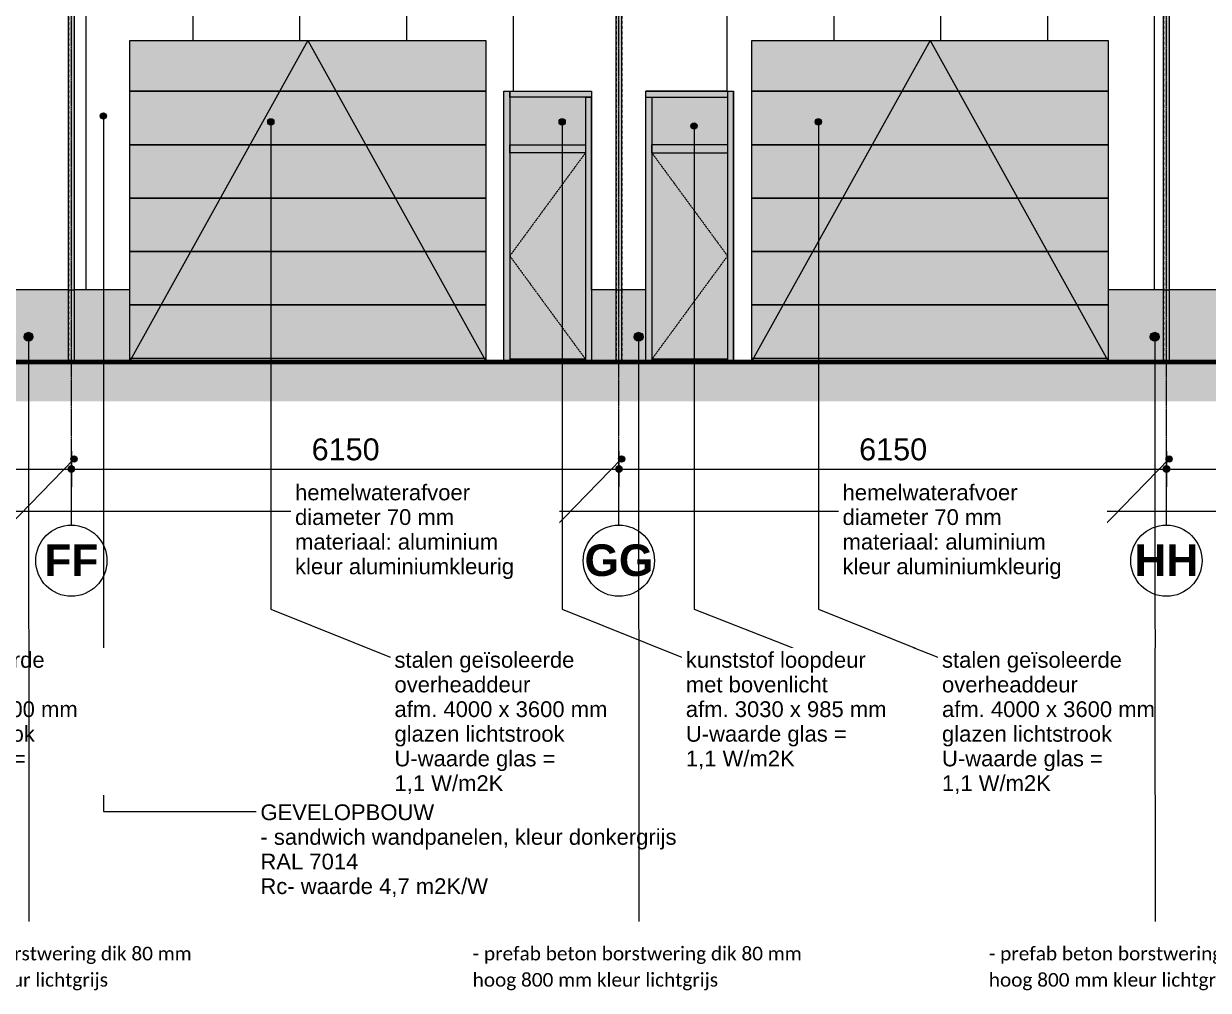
# Model space of a CAD drawing. Header units: millimetres. Extents: x 48682 to 485846, y -7071 to 11912.
# Drawn here: x 184639 to 197945, y -7071 to 3790 of the extents above; entities that cross this region are included whole.
import ezdxf

# ---------------------------------------------------------------- set-up
doc = ezdxf.new("R2010")
doc.units = ezdxf.units.MM
for name, pattern in [('Grid Line', [22.225, 12.7, -3.175, 3.175, -3.175]), ('Hidden', [4, 2, -2]), ('levels', [12, 10, -1, 0, -1])]:
    doc.linetypes.add(name, pattern=pattern)
for name, color, linetype, lineweight in [('A-ANNO-DIMS', 211, 'Continuous', 9), ('A-ANNO-DIMS-100', 211, 'Continuous', 9), ('A-DETL', 90, 'Continuous', 13), ('A-DOOR', 31, 'Continuous', 18), ('A-DOOR-GLAZ', 31, 'Continuous', 13), ('A-FLOR-LEVL', 51, 'Continuous', 9), ('A-GLAZ', 151, 'Continuous', 18), ('A-GLAZ-CWMG', 51, 'Continuous', 13), ('A-WALL', 113, 'Continuous', 13), ('A-WALL-PATT', 111, 'Continuous', 13), ('C-TOPO', 7, 'Continuous', 13), ('G-ANNO-TEXT', 231, 'Continuous', 9), ('L-SITE', 91, 'Continuous', 13), ('S-COLS', 52, 'Continuous', 18), ('S-COLS-HDLN', 52, 'Hidden', 9), ('S-GRID', 1, 'Continuous', 9), ('S-GRID-IDEN', 1, 'Continuous', 18)]:
    doc.layers.add(name, color=color, linetype=linetype, lineweight=lineweight)
doc.styles.add('Arial', font='arial.ttf', dxfattribs={"height": 177.035928})
doc.styles.add('Arial_1', font='arial.ttf', dxfattribs={"height": 245.883234})
doc.styles.add('Arial_B', font='', dxfattribs={"height": 355.164671})
doc.styles.add('Calibri', font='calibri.ttf', dxfattribs={"height": 153.100159})
doc.styles.get('Arial_B').set_extended_font_data('Arial', bold=True)
doc.dimstyles.new('2_5mm', dxfattribs={"dimscale": 304.8, "dimtxt": 250, "dimasz": 0.918635, "dimexe": 0.656168, "dimexo": 0.0625, "dimgap": 0.082021, "dimtad": 1, "dimdec": 0, "dimzin": 0, "dimdsep": 46, "dimtxsty": 'Arial_1', "dimblk1": 'DOTSMALL', "dimblk2": 'DOTSMALL', "dimsah": 1, "dimcen": 0.09, "dimdle": 0.656168, "dimazin": 0, "dimtfac": 1, "dimtdec": 4, "dimtix": 1, "dimtmove": 0, "dimatfit": 3, "dimfxl": 0.656168, "dimfxlon": 1, "dimtvp": 1, "dimtolj": 1, "dimtzin": 0, "dimlwd": 13, "dimlwe": 13, "dimarcsym": 2})

# ---------------------------------------------------------------- blocks, each defined once
blk = doc.blocks.new('300_28_ISR_kolom_buis - ø70x3_6 2-V13-linkergebouw zuidoostgevel')
at = {"layer": 'S-COLS-HDLN', "linetype": 'Continuous', "lineweight": 18}
for points in [[(71942, 800), (71977, 800), (71977, 6795), (71942, 6795), (71942, 1312)], [(72012, 800), (72012, 6795), (71977, 6795), (71979, 800), (72011, 800)]]:
    blk.add_hatch(color=256, dxfattribs=at).paths.add_polyline_path(points, flags=0)
at = {"layer": 'A-DETL', "lineweight": 18}
for p, q in [((71942, 6795), (71942, 800)), ((72012, 800), (72012, 6795))]:
    blk.add_line(p, q, dxfattribs=at)
at = {"layer": 'S-COLS', "linetype": 'Hidden', "lineweight": 9}
for p, q in [((71946, 6795), (71946, 800)), ((72009, 6795), (72009, 800))]:
    blk.add_line(p, q, dxfattribs=at)
blk = doc.blocks.new('300_28_ISR_kolom_buis - ø70x3_6 2-8360458-linkergebouw zuidoostgevel')
at = {"layer": 'S-COLS-HDLN', "linetype": 'Continuous', "lineweight": 18}
for points in [[(65792, 800), (65827, 800), (65827, 6850), (65798, 6850), (65797, 6795), (65792, 6795), (65792, 871)], [(65861, 800), (65862, 800), (65862, 6795), (65857, 6795), (65857, 6850), (65827, 6850), (65829, 800), (65861, 800)]]:
    blk.add_hatch(color=256, dxfattribs=at).paths.add_polyline_path(points, flags=0)
at = {"layer": 'A-DETL', "lineweight": 18}
for p, q in [((65792, 6850), (65792, 800)), ((65797, 6850), (65827, 6850)), ((65827, 6850), (65858, 6850)), ((65862, 800), (65862, 6850))]:
    blk.add_line(p, q, dxfattribs=at)
at = {"layer": 'S-COLS', "linetype": 'Hidden', "lineweight": 9}
for p, q in [((65796, 6850), (65796, 800)), ((65859, 6850), (65859, 800))]:
    blk.add_line(p, q, dxfattribs=at)
blk = doc.blocks.new('Rectangular Mullion - 32_rechts_67x100_vlak-8647158-linkergebouw zuidoostgevel')
at = {"layer": 'A-GLAZ-CWMG'}
blk.add_hatch(color=256, dxfattribs=at).paths.add_polyline_path([(66670, 2963), (67050, 2963), (67050, 3030), (66132, 3030), (66132, 2963), (66199, 2963)], flags=0)
for p, q in [((66132, 2963), (66132, 3030)), ((67050, 3030), (66132, 3030)), ((66132, 2963), (67050, 2963)), ((67050, 3030), (67050, 2963))]:
    blk.add_line(p, q, dxfattribs=at)
blk = doc.blocks.new('Rectangular Mullion - 32_rechts_67x100_vlak-8626312-linkergebouw zuidoostgevel')
at = {"layer": 'A-GLAZ-CWMG'}
blk.add_hatch(color=256, dxfattribs=at).paths.add_polyline_path([(67050, 5), (67117, 5), (67117, 2384), (67050, 2384), (67050, 20)], flags=0)
for p, q in [((67050, 2384), (67050, 5)), ((67117, 5), (67117, 2384))]:
    blk.add_line(p, q, dxfattribs=at)
blk = doc.blocks.new('Rectangular Mullion - 32_links_67x100_vlak-8625667-linkergebouw zuidoostgevel')
at = {"layer": 'A-GLAZ-CWMG'}
blk.add_hatch(color=256, dxfattribs=at).paths.add_polyline_path([(66141, 2384), (66199, 2384), (66199, 2963), (66132, 2963), (66132, 2384)], flags=0)
for p, q in [((66132, 2963), (66199, 2963)), ((66132, 2384), (66132, 2963)), ((66199, 2963), (66199, 2384))]:
    blk.add_line(p, q, dxfattribs=at)
blk = doc.blocks.new('32_DO_deur - enkele deur-8647617-linkergebouw zuidoostgevel')
at = {"layer": 'A-DOOR'}
blk.add_hatch(color=256, dxfattribs=at).paths.add_polyline_path([(78497, 20), (79347, 20), (79347, 2339), (78497, 2339), (78497, 136)], flags=0)
at = {"layer": 'A-DOOR', "lineweight": 9}
blk.add_line((79347, 20), (78497, 20), dxfattribs=at)
at = {"layer": 'A-GLAZ', "linetype": 'Hidden', "lineweight": 13}
for p, q in [((78497, 2339), (79347, 1180)), ((79347, 1180), (78497, 20))]:
    blk.add_line(p, q, dxfattribs=at)
blk = doc.blocks.new('Rectangular Mullion - 32_rechts_67x100_vlak-8625681-linkergebouw zuidoostgevel')
at = {"layer": 'A-GLAZ-CWMG'}
blk.add_hatch(color=256, dxfattribs=at).paths.add_polyline_path([(67050, 2384), (67117, 2384), (67117, 3030), (67050, 3030), (67050, 2429)], flags=0)
for p, q in [((67050, 3030), (67117, 3030)), ((67050, 3030), (67050, 2384)), ((67117, 2384), (67117, 3030))]:
    blk.add_line(p, q, dxfattribs=at)
blk = doc.blocks.new('Rectangular Mullion - 32_links_67x100_vlak-8626313-linkergebouw zuidoostgevel')
at = {"layer": 'A-GLAZ-CWMG'}
blk.add_hatch(color=256, dxfattribs=at).paths.add_polyline_path([(66132, 0), (66199, 0), (66199, 2384), (66132, 2384), (66132, 136)], flags=0)
for p, q in [((66132, 800), (66132, 2384)), ((66199, 2384), (66199, 0)), ((66199, 0), (66132, 0))]:
    blk.add_line(p, q, dxfattribs=at)
blk = doc.blocks.new('Rectangular Mullion - 32_tussen_90x100-8647159-linkergebouw zuidoostgevel')
at = {"layer": 'A-GLAZ-CWMG'}
blk.add_hatch(color=256, dxfattribs=at).paths.add_polyline_path([(67050, 2339), (67050, 2429), (66199, 2429), (66199, 2339), (66935, 2339)], flags=0)
for p, q in [((66199, 2339), (66199, 2429)), ((67050, 2429), (66199, 2429)), ((67050, 2429), (67050, 2339)), ((66199, 2339), (67050, 2339))]:
    blk.add_line(p, q, dxfattribs=at)
blk = doc.blocks.new('32_DO_glas - 01-8647638-linkergebouw zuidoostgevel')
at = {"layer": 'A-DOOR-GLAZ'}
blk.add_hatch(color=256, dxfattribs=at).paths.add_polyline_path([(79347, 2429), (79347, 2963), (78497, 2963), (78497, 2429), (79236, 2429)], flags=0)
blk = doc.blocks.new('300_28_ISR_kolom_buis - ø70x3_6 2-V18-linkergebouw zuidoostgevel')
at = {"layer": 'S-COLS-HDLN', "linetype": 'Continuous', "lineweight": 18}
for points in [[(71942, 5), (71977, 5), (71977, 800), (71942, 800), (71942, 136)], [(72012, 5), (72012, 800), (71977, 800), (71978, 5), (72011, 5)]]:
    blk.add_hatch(color=256, dxfattribs=at).paths.add_polyline_path(points, flags=0)
at = {"layer": 'A-DETL', "lineweight": 18}
for p, q in [((71942, 800), (71942, 5)), ((71942, 800), (71977, 800)), ((71977, 800), (72012, 800)), ((72012, 5), (72012, 800))]:
    blk.add_line(p, q, dxfattribs=at)
at = {"layer": 'S-COLS', "linetype": 'Hidden', "lineweight": 9}
for p, q in [((71946, 800), (71946, 5)), ((72009, 800), (72009, 5))]:
    blk.add_line(p, q, dxfattribs=at)
blk = doc.blocks.new('300_28_ISR_kolom_buis - ø70x3_6 2-8715042-linkergebouw zuidoostgevel')
at = {"layer": 'S-COLS-HDLN', "linetype": 'Continuous', "lineweight": 18}
for points in [[(65792, 0), (65827, 0), (65827, 800), (65792, 800), (65792, 62)], [(65862, 0), (65862, 800), (65827, 800), (65827, 0), (65861, 0)]]:
    blk.add_hatch(color=256, dxfattribs=at).paths.add_polyline_path(points, flags=0)
at = {"layer": 'A-DETL', "lineweight": 18}
for p, q in [((65792, 800), (65792, 0)), ((65792, 800), (65827, 800)), ((65827, 800), (65862, 800)), ((65862, 0), (65862, 800)), ((65827, 0), (65792, 0)), ((65862, 0), (65827, 0))]:
    blk.add_line(p, q, dxfattribs=at)
at = {"layer": 'S-COLS', "linetype": 'Hidden', "lineweight": 9}
for p, q in [((65796, 800), (65796, 0)), ((65859, 800), (65859, 0))]:
    blk.add_line(p, q, dxfattribs=at)
blk = doc.blocks.new('300_90_VAE_parkeerplek - 2500x5000-7977994-linkergebouw zuidoostgevel')
at = {"layer": 'L-SITE'}
for points in [[(60932, 2), (60932, 5), (60892, 5), (60892, 2)], [(61909, 0), (63392, 0), (63392, 2), (60892, 1), (60892, 0), (61501, 0)], [(62170, 2), (63352, 2), (63352, 5), (60932, 5), (60932, 2), (61909, 2)], [(63392, 2), (63392, 5), (63352, 5), (63352, 2)]]:
    blk.add_hatch(color=256, dxfattribs=at).paths.add_polyline_path(points, flags=0)
at = {"layer": 'A-DETL', "lineweight": 18}
for p, q in [((60892, 5), (60932, 5)), ((60892, 2), (60892, 5)), ((60932, 2), (60892, 2)), ((60892, 2), (63392, 2)), ((60892, 0), (60892, 2)), ((60932, 5), (63352, 5)), ((60932, 2), (60932, 5)), ((63352, 5), (63392, 5)), ((63352, 2), (63352, 5)), ((63392, 2), (63352, 2)), ((63392, 2), (63392, 5)), ((63392, 0), (63392, 2)), ((63392, 0), (60892, 0))]:
    blk.add_line(p, q, dxfattribs=at)
at = {"layer": 'L-SITE'}
for p, q in [((61838, 3), (61893, 3)), ((62002, 3), (61838, 3)), ((61893, 3), (62006, 3)), ((61893, 3), (62008, 3)), ((62009, 3), (61893, 3)), ((62068, 3), (62002, 3)), ((62006, 3), (62049, 3)), ((62008, 3), (62063, 3)), ((62058, 3), (62009, 3)), ((62049, 3), (62085, 3)), ((62077, 3), (62058, 3)), ((62063, 3), (62084, 3)), ((62098, 3), (62068, 3)), ((62091, 3), (62077, 3)), ((62084, 3), (62101, 3)), ((62085, 3), (62113, 3)), ((62101, 3), (62091, 3)), ((62122, 3), (62098, 3)), ((62101, 3), (62111, 3)), ((62109, 3), (62101, 3)), ((62113, 3), (62109, 3)), ((62111, 3), (62115, 3)), ((62113, 3), (62135, 3)), ((62115, 3), (62113, 3)), ((62142, 3), (62122, 3)), ((62135, 3), (62150, 3)), ((62157, 3), (62142, 3)), ((62150, 3), (62161, 3)), ((62167, 3), (62157, 3)), ((62161, 3), (62168, 3)), ((62170, 3), (62167, 3)), ((62168, 3), (62170, 3))]:
    blk.add_line(p, q, dxfattribs=at)
blk = doc.blocks.new('300_31_VAE_OH_deur_glas_4x2laags - OH deur breedte 4000mmx2700mm-8704325-linkergebouw zuidoostgevel')
at = {"layer": 'A-DOOR'}
for points in [[(88933, 3030), (88933, 3600), (84933, 3600), (84933, 3030), (88892, 3030)], [(88892, 1830), (88933, 1830), (88933, 2430), (84933, 2430), (84933, 1830), (88362, 1830)], [(88362, 1230), (88933, 1230), (88933, 1830), (84933, 1830), (84933, 1230), (87304, 1230)], [(88362, 630), (88933, 630), (88933, 1230), (84933, 1230), (84933, 630), (87304, 630)], [(88362, 30), (88933, 30), (88933, 630), (84933, 630), (84933, 30), (87304, 30)]]:
    blk.add_hatch(color=256, dxfattribs=at).paths.add_polyline_path(points, flags=0)
h = blk.add_hatch(color=256, dxfattribs=at)
h.paths.add_polyline_path([(84918, -10), (88948, -10), (88948, 0), (84918, 0), (84918, -6)], flags=0)
h.paths.add_polyline_path([(87762, 5), (88933, 6), (88933, 30), (84933, 30), (84933, 5), (87304, 5)], flags=0)
h = blk.add_hatch(color=256, dxfattribs=at)
h.paths.add_polyline_path([(84858, 0), (84818, 0), (84820, -3), (84822, -4), (84851, -3), (84856, -1)], flags=0)
h.paths.add_polyline_path([(84854, -10), (84858, -10), (84858, 0), (84854, -10)], flags=0)
h.paths.add_polyline_path([(84854, -7), (84856, -1), (84852, -5), (84853, -6)], flags=0)
h = blk.add_hatch(color=256, dxfattribs=at)
h.paths.add_polyline_path([(84918, -10), (84918, 0), (84858, 0), (84858, -10), (84883, -10)], flags=0)
h.paths.add_polyline_path([(88948, -10), (89008, -10), (89008, 0), (88948, 0), (88948, -6)], flags=0)
h = blk.add_hatch(color=256, dxfattribs=at)
h.paths.add_polyline_path([(89008, 0), (89016, -4), (89046, -3), (89048, 0), (89009, 0)], flags=0)
h.paths.add_polyline_path([(89012, -10), (89012, -8), (89008, 0), (89008, -10), (89011, -10)], flags=0)
h.paths.add_polyline_path([(89012, -7), (89014, -5), (89014, -4), (89008, 0), (89012, -7)], flags=0)
at = {"layer": 'A-DOOR-GLAZ', "lineweight": 18}
blk.add_hatch(color=256, dxfattribs=at).paths.add_polyline_path([(88362, 2430), (88933, 2430), (88933, 3030), (84933, 3030), (84933, 2430), (87304, 2430)], flags=0)
at = {"layer": 'A-DOOR', "lineweight": 13}
for p, q in [((86933, 3600), (84936, 5)), ((86933, 3600), (88930, 5)), ((84933, 3030), (88933, 3030)), ((88933, 2430), (84933, 2430)), ((88933, 1830), (84933, 1830)), ((84933, 1830), (88933, 1830)), ((84933, 1230), (88933, 1230)), ((88933, 1230), (84933, 1230)), ((88933, 630), (84933, 630)), ((84933, 630), (88933, 630)), ((84933, 30), (88933, 30)), ((84933, 30), (88933, 30)), ((84918, -10), (84918, 0)), ((88948, -3), (84918, -3)), ((88948, 0), (88948, -10))]:
    blk.add_line(p, q, dxfattribs=at)
at = {"layer": 'A-DOOR', "lineweight": 9}
for p, q in [((84850, -4), (84822, -4)), ((84854, -8), (84854, -10)), ((84858, -10), (84858, 0)), ((89008, 0), (89008, -10)), ((89012, -10), (89012, -8)), ((89016, -4), (89044, -4))]:
    blk.add_line(p, q, dxfattribs=at)
for centre, start, end in [((84822, 0), 180, 270), ((84850, -8), 0, 90), ((89016, -8), 90, 180), ((89044, 0), 270, 360)]:
    blk.add_arc(centre, 4, start, end, dxfattribs=at)
for points in [[(84819, -3), (84819, -3), (84819, -3), (84819, -2), (84818, -2), (84818, -2), (84818, -1), (84818, -1)], [(89047, -3), (89047, -3), (89047, -3), (89047, -2), (89047, -2), (89047, -2), (89048, -1), (89048, -1)]]:
    blk.add_open_spline(points, degree=3, knots=[0.5, 0.5, 0.5, 0.5, 0.5416667, 0.5833333, 0.6666667, 0.75, 0.8333333, 0.8333333, 0.8333333, 0.8333333], dxfattribs=at)
for points in [[(84851, -4), (84850, -4), (84850, -4), (84850, -4)], [(84854, -8), (84854, -8), (84854, -7), (84854, -7)], [(89012, -8), (89012, -8), (89012, -7), (89012, -7)], [(89015, -4), (89015, -4), (89015, -4), (89016, -4)]]:
    blk.add_open_spline(points, degree=3, dxfattribs=at)
at = {"layer": 'A-DOOR-GLAZ'}
for p, q in [((88933, 3030), (84933, 3030)), ((84933, 2430), (88933, 2430))]:
    blk.add_line(p, q, dxfattribs=at)
blk = doc.blocks.new('Rectangular Mullion - 32_rechts_67x100_vlak-8508011-linkergebouw zuidoostgevel')
at = {"layer": 'A-GLAZ-CWMG'}
blk.add_hatch(color=256, dxfattribs=at).paths.add_polyline_path([(102118, 2963), (102424, 2963), (102424, 3030), (101507, 3030), (101507, 2963), (101854, 2963)], flags=0)
for p, q in [((101507, 2963), (101507, 3030)), ((101507, 3030), (102424, 3030)), ((102424, 2963), (101507, 2963)), ((102424, 3030), (102424, 2963))]:
    blk.add_line(p, q, dxfattribs=at)
blk = doc.blocks.new('Rectangular Mullion - 32_rechts_67x100_vlak-8626493-linkergebouw zuidoostgevel')
at = {"layer": 'A-GLAZ-CWMG'}
blk.add_hatch(color=256, dxfattribs=at).paths.add_polyline_path([(89209, 5), (89209, 2384), (89142, 2384), (89142, 5), (89156, 5)], flags=0)
for p, q in [((89142, 5), (89142, 2384)), ((89209, 2384), (89209, 5))]:
    blk.add_line(p, q, dxfattribs=at)
blk = doc.blocks.new('Rectangular Mullion - 32_links_67x100_vlak-8625832-linkergebouw zuidoostgevel')
at = {"layer": 'A-GLAZ-CWMG'}
blk.add_hatch(color=256, dxfattribs=at).paths.add_polyline_path([(90059, 2384), (90126, 2384), (90125, 2963), (90059, 2963), (90059, 2429)], flags=0)
for p, q in [((90059, 2963), (90126, 2963)), ((90059, 2963), (90059, 2384)), ((90126, 2384), (90126, 2963))]:
    blk.add_line(p, q, dxfattribs=at)
blk = doc.blocks.new('32_DO_deur - enkele deur-8626643-linkergebouw zuidoostgevel')
at = {"layer": 'A-DOOR'}
blk.add_hatch(color=256, dxfattribs=at).paths.add_polyline_path([(76902, 20), (77752, 20), (77752, 2339), (76902, 2339), (76902, 136)], flags=0)
at = {"layer": 'A-DOOR', "lineweight": 9}
blk.add_line((77752, 20), (76902, 20), dxfattribs=at)
at = {"layer": 'A-GLAZ', "linetype": 'Hidden', "lineweight": 13}
for p, q in [((77752, 2339), (76902, 1180)), ((76902, 1180), (77752, 20))]:
    blk.add_line(p, q, dxfattribs=at)
blk = doc.blocks.new('Rectangular Mullion - 32_rechts_67x100_vlak-8625847-linkergebouw zuidoostgevel')
at = {"layer": 'A-GLAZ-CWMG'}
blk.add_hatch(color=256, dxfattribs=at).paths.add_polyline_path([(101507, 2384), (101507, 3030), (101440, 3030), (101440, 2384)], flags=0)
for p, q in [((101440, 3030), (101507, 3030)), ((101440, 2384), (101440, 3030)), ((101507, 3030), (101507, 2384))]:
    blk.add_line(p, q, dxfattribs=at)
blk = doc.blocks.new('Rectangular Mullion - 32_links_67x100_vlak-8626494-linkergebouw zuidoostgevel')
at = {"layer": 'A-GLAZ-CWMG'}
blk.add_hatch(color=256, dxfattribs=at).paths.add_polyline_path([(102424, 0), (102424, 2384), (102357, 2384), (102357, 0)], flags=0)
for p, q in [((102357, 2384), (102357, 0)), ((102424, 800), (102424, 2384)), ((102424, 0), (102357, 0))]:
    blk.add_line(p, q, dxfattribs=at)
blk = doc.blocks.new('Rectangular Mullion - 32_tussen_90x100-8508013-linkergebouw zuidoostgevel')
at = {"layer": 'A-GLAZ-CWMG'}
blk.add_hatch(color=256, dxfattribs=at).paths.add_polyline_path([(102357, 2339), (102357, 2429), (101507, 2429), (101507, 2339), (102118, 2339)], flags=0)
for p, q in [((101507, 2339), (101507, 2429)), ((101507, 2429), (102357, 2429)), ((102357, 2429), (102357, 2339)), ((102357, 2339), (101507, 2339))]:
    blk.add_line(p, q, dxfattribs=at)
blk = doc.blocks.new('32_DO_glas - 01-8625846-linkergebouw zuidoostgevel')
at = {"layer": 'A-DOOR-GLAZ'}
blk.add_hatch(color=256, dxfattribs=at).paths.add_polyline_path([(76902, 2429), (77752, 2429), (77752, 2963), (76902, 2963), (76902, 2487)], flags=0)
blk = doc.blocks.new('Grid - r_4_0mm-300507-linkergebouw zuidoostgevel')
at = {"layer": 'S-GRID-IDEN'}
blk.add_circle((49902, -2244), 400, dxfattribs=at)
blk = doc.blocks.new('DIMBLOCK22-linkergebouw zuidoostgevel')
at = {"layer": 'A-ANNO-DIMS-100', "lineweight": 25}
h = blk.add_hatch(color=256, dxfattribs=at)
edge = h.paths.add_edge_path(flags=0)
edge.add_arc((179025, -1214), 35, 0, 360)
h = blk.add_hatch(color=256, dxfattribs=at)
edge = h.paths.add_edge_path(flags=0)
edge.add_arc((185175, -1214), 35, 0, 360)
at = {"layer": 'A-ANNO-DIMS-100', "lineweight": 13}
for p, q in [((179025, -1014), (179025, -1414)), ((179025, -1214), (179025, -1014)), ((185175, -1014), (185175, -1414)), ((185175, -1214), (185175, -1014)), ((179025, -1214), (185175, -1214))]:
    blk.add_line(p, q, dxfattribs=at)
at = {"layer": 'A-ANNO-DIMS-100', "lineweight": 25}
for centre in [(179025, -1214), (185175, -1214)]:
    blk.add_circle(centre, 35, dxfattribs=at)
at = {"layer": 'A-ANNO-DIMS-100', "color": 0, "lineweight": 13, "insert": (181723, -870), "char_height": 245.9, "width": 904.62, "attachment_point": 1, "line_spacing_factor": 0.938532, "style": 'Arial_1'}
blk.add_mtext('6150', dxfattribs=at)
blk = doc.blocks.new('_DotSmall')
at = {"color": 0, "linetype": 'ByBlock', "const_width": 0.5}
blk.add_lwpolyline([(-0.0625, 0, 1), (0.0625, 0, 1)], format="xyb", close=True, dxfattribs=at)
blk = doc.blocks.new('DIMBLOCK23-linkergebouw zuidoostgevel')
at = {"layer": 'A-ANNO-DIMS-100', "lineweight": 25}
h = blk.add_hatch(color=256, dxfattribs=at)
edge = h.paths.add_edge_path(flags=0)
edge.add_arc((185175, -1214), 35, 0, 360)
h = blk.add_hatch(color=256, dxfattribs=at)
edge = h.paths.add_edge_path(flags=0)
edge.add_arc((191325, -1214), 35, 0, 360)
at = {"layer": 'A-ANNO-DIMS-100', "lineweight": 13}
for p, q in [((185175, -1014), (185175, -1414)), ((185175, -1214), (185175, -1014)), ((191325, -1014), (191325, -1414)), ((191325, -1214), (191325, -1014)), ((185175, -1214), (191325, -1214))]:
    blk.add_line(p, q, dxfattribs=at)
at = {"layer": 'A-ANNO-DIMS-100', "lineweight": 25}
for centre in [(185175, -1214), (191325, -1214)]:
    blk.add_circle(centre, 35, dxfattribs=at)
at = {"layer": 'A-ANNO-DIMS-100', "color": 0, "lineweight": 13, "insert": (187873, -870), "char_height": 245.9, "width": 904.62, "attachment_point": 1, "line_spacing_factor": 0.938532, "style": 'Arial_1'}
blk.add_mtext('6150', dxfattribs=at)
blk = doc.blocks.new('DIMBLOCK24-linkergebouw zuidoostgevel')
at = {"layer": 'A-ANNO-DIMS-100', "lineweight": 25}
h = blk.add_hatch(color=256, dxfattribs=at)
edge = h.paths.add_edge_path(flags=0)
edge.add_arc((191325, -1214), 35, 0, 360)
h = blk.add_hatch(color=256, dxfattribs=at)
edge = h.paths.add_edge_path(flags=0)
edge.add_arc((197475, -1214), 35, 0, 360)
at = {"layer": 'A-ANNO-DIMS-100', "lineweight": 13}
for p, q in [((191325, -1014), (191325, -1414)), ((191325, -1214), (191325, -1014)), ((197475, -1014), (197475, -1414)), ((197475, -1214), (197475, -1014)), ((191325, -1214), (197475, -1214))]:
    blk.add_line(p, q, dxfattribs=at)
at = {"layer": 'A-ANNO-DIMS-100', "lineweight": 25}
for centre in [(191325, -1214), (197475, -1214)]:
    blk.add_circle(centre, 35, dxfattribs=at)
at = {"layer": 'A-ANNO-DIMS-100', "color": 0, "lineweight": 13, "insert": (194023, -870), "char_height": 245.9, "width": 904.62, "attachment_point": 1, "line_spacing_factor": 0.938532, "style": 'Arial_1'}
blk.add_mtext('6150', dxfattribs=at)
blk = doc.blocks.new('DIMBLOCK25-linkergebouw zuidoostgevel')
at = {"layer": 'A-ANNO-DIMS-100', "lineweight": 25}
h = blk.add_hatch(color=256, dxfattribs=at)
edge = h.paths.add_edge_path(flags=0)
edge.add_arc((197475, -1214), 35, 0, 360)
h = blk.add_hatch(color=256, dxfattribs=at)
edge = h.paths.add_edge_path(flags=0)
edge.add_arc((203625, -1214), 35, 0, 360)
at = {"layer": 'A-ANNO-DIMS-100', "lineweight": 13}
for p, q in [((197475, -1014), (197475, -1414)), ((197475, -1214), (197475, -1014)), ((203625, -1014), (203625, -1414)), ((203625, -1214), (203625, -1014)), ((197475, -1214), (203625, -1214))]:
    blk.add_line(p, q, dxfattribs=at)
at = {"layer": 'A-ANNO-DIMS-100', "lineweight": 25}
for centre in [(197475, -1214), (203625, -1214)]:
    blk.add_circle(centre, 35, dxfattribs=at)
at = {"layer": 'A-ANNO-DIMS-100', "color": 0, "lineweight": 13, "insert": (200173, -870), "char_height": 245.9, "width": 904.62, "attachment_point": 1, "line_spacing_factor": 0.938532, "style": 'Arial_1'}
blk.add_mtext('6150', dxfattribs=at)
blk = doc.blocks.new('DIMBLOCK30-linkergebouw zuidoostgevel')
at = {"layer": 'A-ANNO-DIMS-100', "lineweight": 25}
h = blk.add_hatch(color=256, dxfattribs=at)
edge = h.paths.add_edge_path(flags=0)
edge.add_arc((171625, -1689), 35, 0, 360)
h = blk.add_hatch(color=256, dxfattribs=at)
edge = h.paths.add_edge_path(flags=0)
edge.add_arc((228210, -1689), 35, 0, 360)
at = {"layer": 'A-ANNO-DIMS-100', "lineweight": 13}
for p, q in [((171625, -1489), (171625, -1889)), ((171625, -1689), (171625, -1489)), ((228210, -1489), (228210, -1889)), ((228210, -1689), (228210, -1489)), ((171425, -1689), (228210, -1689))]:
    blk.add_line(p, q, dxfattribs=at)
at = {"layer": 'A-ANNO-DIMS-100', "lineweight": 25}
for centre in [(171625, -1689), (228210, -1689)]:
    blk.add_circle(centre, 35, dxfattribs=at)
at = {"layer": 'A-ANNO-DIMS-100', "color": 0, "lineweight": 13, "insert": (199446, -1345), "char_height": 245.9, "width": 1130.77, "attachment_point": 1, "line_spacing_factor": 0.938532, "style": 'Arial_1'}
blk.add_mtext('56585', dxfattribs=at)

msp = doc.modelspace()

# ---------------------------------------------------------------- hatches: boundary and pattern name
at = {"layer": 'A-WALL'}
h = msp.add_hatch(color=256, dxfattribs=at)
h.paths.add_polyline_path([(203323.2, 0), (203589.7, 0), (203589.7, 800), (203323.2, 800), (203323.2, 20)], flags=0)
h.paths.add_polyline_path([(216227.1, 0), (216227.1, 800), (215959.7, 800), (215959.7, 0), (216109.3, 0)], flags=0)
h.paths.add_polyline_path([(215889.7, 0), (215889.7, 800), (215621.6, 800), (215621.6, 0), (215844.8, 0)], flags=0)
h.paths.add_polyline_path([(203927.1, 0), (203927.1, 800), (203659.7, 800), (203659.7, 0), (203676, 0)], flags=0)
h.paths.add_polyline_path([(170721.7, 0), (171589.7, 0), (171589.7, 800), (170721.7, 800), (170721.7, 135.7)], flags=0)
h.paths.add_polyline_path([(227554.4, 0), (228174.7, 0), (228174.7, 800), (227554.4, 800), (227554.4, 30)], flags=0)
h.paths.add_polyline_path([(178751.7, 0), (178989.7, 0), (178989.7, 800), (178751.7, 800), (178751.7, 20)], flags=0)
h.paths.add_polyline_path([(191627.1, 0), (191627.1, 800), (191359.7, 800), (191359.7, 0), (191507.2, 0)], flags=0)
h.paths.add_polyline_path([(179059.7, 0), (179329.6, 0), (179329.6, 800), (179059.7, 800), (179059.7, 62.2)], flags=0)
h.paths.add_polyline_path([(191289.7, 0), (191289.7, 800), (191016.1, 800), (191016.1, 0), (191242.7, 0)], flags=0)
h.paths.add_polyline_path([(228314.7, 0), (228414.7, 0), (228414.7, 800), (228244.7, 800), (228244.7, 0), (228278, 0)], flags=0)
h.paths.add_polyline_path([(185422.9, 5), (185830, 5), (185830, 800), (185209.7, 800), (185209.7, 5), (185290.6, 5)], flags=0)
h.paths.add_polyline_path([(221419.4, 5), (222039.7, 5), (222039.7, 800), (221419.4, 800), (221419.4, 30)], flags=0)
h.paths.add_polyline_path([(166487.7, 5), (167721.7, 5), (167721.7, 800), (166487.7, 800), (166487.7, 290)], flags=0)
h.paths.add_polyline_path([(184629.3, 5), (185139.7, 5), (185139.7, 800), (184519.4, 800), (184519.4, 5), (184534.4, 5)], flags=0)
h.paths.add_polyline_path([(196819.2, 5), (197439.7, 5), (197439.7, 800), (196819.2, 800), (196819.2, 30)], flags=0)
h.paths.add_polyline_path([(197509.7, 5), (198130, 5), (198130, 800), (197509.7, 800), (197509.7, 62.2)], flags=0)
h.paths.add_polyline_path([(173539.7, 5), (173539.7, 800), (171659.7, 800), (171659.7, 5), (173524.7, 5)], flags=0)
h.paths.add_polyline_path([(209134.4, 5), (209739.7, 5), (209739.7, 800), (209119.4, 800), (209119.4, 5), (209127.5, 5)], flags=0)
h.paths.add_polyline_path([(209809.7, 5), (210430, 5), (210430, 800), (209809.7, 800), (209809.7, 62.2)], flags=0)
h.paths.add_polyline_path([(222377.1, 5), (222377.1, 800), (222109.7, 800), (222109.7, 5), (222193.7, 5)], flags=0)
at = {"layer": 'A-WALL-PATT', "lineweight": 9}
h = msp.add_hatch(dxfattribs=at)
h.set_pattern_fill('FP_2', color=256, style=0, pattern_type=2)
h.set_pattern_definition([(90, (53340.5, 0), (-1200, 7e-14), [])])
h.paths.add_polyline_path([(166587.7, -10), (167721.7, -10), (167721.7, 0), (166587.7, 0)], flags=0)
h.paths.add_polyline_path([(170741, -10), (171324.7, -10), (171324.7, 0), (170721.7, 0), (170721.7, -10)], flags=0)
h.paths.add_polyline_path([(177554.7, 0), (177767.5, 0), (177767.5, 3030), (178751.7, 3030), (178751.7, 800), (178989.7, 800), (178989.7, 6795), (171659.7, 6795), (171659.7, 800), (173539.7, 800), (173539.7, 3600), (177539.7, 3600), (177539.7, 0)], flags=0)
h.paths.add_polyline_path([(214522.1, 5), (214637.2, 5), (214637.2, 3030), (215621.6, 3030), (215621.6, 800), (215889.7, 800), (215889.7, 6795), (209809.7, 6795), (209809.7, 800), (210430, 800), (210430, 3600), (214430, 3600), (214430.3, 5), (214445, 5)], flags=0)
h.paths.add_polyline_path([(217419.4, 5), (217419.4, 3600), (221419.4, 3600), (221419.4, 800), (222039.7, 800), (222039.7, 6795), (215959.7, 6795), (215959.7, 800), (216227.1, 800), (216227.1, 3030), (217211.3, 3030), (217211.3, 5), (217419, 5)], flags=0)
h.paths.add_polyline_path([(223554.4, 5), (223554.4, 3600), (227554.4, 3600), (227554.4, 800), (228174.7, 800), (228174.7, 6795), (222109.7, 6794.6), (222109.7, 800), (222377.1, 800), (222377.1, 3030), (223361.3, 3030), (223361.3, 5), (223554, 5)], flags=0)
h.paths.add_polyline_path([(204998.7, 5), (205119.4, 5), (205119.4, 3600), (209119.4, 3600), (209119.4, 800), (209739.7, 800), (209739.7, 6795), (203659.7, 6795), (203659.7, 800), (203927.1, 800), (203927.1, 3030), (204911.3, 3030), (204911.3, 5)], flags=0)
h.paths.add_polyline_path([(192611.3, 5), (192819.2, 5), (192819.2, 3600), (196819.2, 3600), (196819.2, 800), (197439.7, 800), (197439.7, 6795), (191359.7, 6795), (191359.7, 800), (191627.1, 800), (191627.1, 3030), (192611.3, 3030), (192611.3, 135.7)], flags=0)
h.paths.add_polyline_path([(190031.8, 5), (190031.8, 3030), (191016.1, 3030), (191016.1, 800), (191289.7, 800), (191289.7, 6795), (185209.7, 6795), (185209.7, 800), (185830, 800), (185830, 3600), (189830, 3600), (189830.3, 5), (189920, 5)], flags=0)
h.paths.add_polyline_path([(202145, 5), (202339.2, 5), (202339.2, 3030), (203323.2, 3030), (203323.2, 800), (203589.7, 800), (203589.7, 6795), (197509.7, 6795), (197509.7, 800), (198130, 800), (198130, 3600), (202130, 3600), (202130.3, 5)], flags=0)
h.paths.add_polyline_path([(180519.4, 5), (180519.4, 3600), (184519.4, 3600), (184519.4, 800), (185139.7, 800), (185139.7, 6795), (179059.7, 6795), (179059.7, 800), (179329.6, 800), (179329.6, 3030), (180313.9, 3030), (180313.9, 5), (180519, 5)], flags=0)
h.paths.add_polyline_path([(171589.7, 800), (171589.7, 6795), (166587.7, 6795), (166587.7, 800), (167721.7, 800), (167721.7, 3600), (170721.7, 3600), (170721.7, 800), (171534.6, 800)], flags=0)
h.paths.add_polyline_path([(228278, 800), (228314.7, 800), (228314.7, 6795), (228244.7, 6795), (228244.7, 800)], flags=0)
h.paths.add_polyline_path([(177883.5, 5000), (173539.7, 5000), (173539.7, 6350), (178759.7, 6350), (178759.7, 5000), (178015.8, 5000)], flags=0)
h.paths.add_polyline_path([(191771.8, 5000), (191627.1, 5000), (191627.1, 6350), (196841.7, 6350), (196841.7, 5000), (192036.3, 5000)], flags=0)
h.paths.add_polyline_path([(215580.2, 5000), (210407.7, 5000), (210407.7, 6350), (215622.2, 6350), (215622.2, 5000)], flags=0)
h.paths.add_polyline_path([(190978.2, 5000), (185807.7, 5000), (185807.7, 6350), (191022.2, 6350), (191022.2, 5000)], flags=0)
h.paths.add_polyline_path([(209141.7, 5000), (203927.1, 5000), (203927.1, 6350), (209141.7, 6350), (209141.7, 5427)], flags=0)
h.paths.add_polyline_path([(198107.7, 5000), (198107.7, 6350), (203322.2, 6350), (203322.2, 5000), (198385.2, 5000)], flags=0)
h.paths.add_polyline_path([(217874.7, 5000), (216227.1, 5000), (216227.1, 6350), (221441.7, 6350), (221441.7, 5000), (220275.2, 5000)], flags=0)
h.paths.add_polyline_path([(179603, 5000), (179327.1, 5000), (179327.1, 6350), (184541.7, 6350), (184541.7, 5000), (179867.6, 5000)], flags=0)
h.paths.add_polyline_path([(222377.1, 5000), (222377.1, 6350), (227591.7, 6350), (227591.7, 5000), (222458.2, 5000)], flags=0)
h.paths.add_polyline_path([(170718.7, 5000), (167721.7, 5000), (167721.7, 6350), (170718.7, 6350), (170718.7, 5059.5)], flags=0)
h.paths.add_polyline_path([(228082.1, 6667.2), (227942.3, 6667.2), (227942.3, 6687.2), (228102.3, 6687.2), (228102.3, 6667.2), (228087.3, 6667.2)], flags=0)
h.paths.add_polyline_path([(215657.3, 6667.2), (215657.3, 6687.2), (215817.3, 6687.2), (215817.3, 6667.2), (215672.3, 6667.2)], flags=0)
h.paths.add_polyline_path([(203411.5, 6667.2), (203357.3, 6667.2), (203357.3, 6687.2), (203517.3, 6687.2), (203517.3, 6667.2), (203502.3, 6667.2)], flags=0)
h.paths.add_polyline_path([(191202.3, 6667.2), (191057.3, 6667.2), (191057.3, 6687.2), (191217.3, 6687.2), (191217.3, 6667.2)], flags=0)
h.paths.add_polyline_path([(178757.3, 6667.2), (178757.3, 6687.2), (178917.3, 6687.2), (178917.3, 6667.2), (178772.3, 6667.2)], flags=0)
h = msp.add_hatch(dxfattribs=at)
h.set_pattern_fill('FP_1', color=256, style=0, pattern_type=2)
h.set_pattern_definition([(90, (49852.5, 0), (-1200, 7e-14), [])])
h.paths.add_polyline_path([(190174.7, 0), (190949.1, 0), (190949.1, 20), (190098.8, 20), (190098.8, 5), (190174.7, 5), (190174.7, 2)], flags=0)
h.paths.add_polyline_path([(214774.7, 0), (215554.6, 0), (215554.6, 20), (214704.2, 20), (214704.2, 5), (214774.7, 5), (214774.7, 2)], flags=0)
h.paths.add_polyline_path([(203256.2, 0), (203256.2, 20), (202406.2, 20), (202406.2, 5), (202474.7, 5), (202474.7, 0), (203146.9, 0)], flags=0)
h.paths.add_polyline_path([(204774.7, 0), (204774.7, 5), (204844.3, 5), (204844.3, 20), (203994.1, 20), (203994.1, 0), (204734.2, 0)], flags=0)
h.paths.add_polyline_path([(191694.1, 0), (192474.7, 0), (192474.7, 5), (192544.3, 5), (192544.3, 20), (191694.1, 20)], flags=0)
h.paths.add_polyline_path([(180174.7, 0), (180174.7, 5), (180246.9, 5), (180246.9, 20), (179396.6, 20), (179396.6, 0)], flags=0)
h.paths.add_polyline_path([(216294.1, 0), (217074.7, 0), (217074.7, 5), (217144.3, 5), (217144.3, 20), (216294.1, 20)], flags=0)
h.paths.add_polyline_path([(178280.3, 0), (178684.7, 0), (178684.7, 20), (177834.5, 20), (177834.5, 0)], flags=0)
h.paths.add_polyline_path([(165528.8, 5), (165648.8, 5), (165648.8, 20), (164798.8, 20), (164798.8, 5), (165521.2, 5)], flags=0)
h.paths.add_polyline_path([(222444.1, 5), (223294.3, 5), (223294.3, 20), (222444.1, 20)], flags=0)
h.paths.add_polyline_path([(203256.2, 2339.2), (203256.2, 2339.2), (203256.2, 2384.2)], flags=0)
h.paths.add_polyline_path([(214600, 5107), (214664.7, 5107), (214664.7, 6243), (214600, 6243), (214600, 5133)], flags=0)
at = {"layer": 'C-TOPO'}
msp.add_hatch(color=256, dxfattribs=at).paths.add_polyline_path([(162408.1, -452.3), (230129.8, -452.3), (230129.8, -10), (162408.1, -10)], flags=0)
at = {"layer": 'G-ANNO-TEXT'}
h = msp.add_hatch(color=250, dxfattribs=at)
edge = h.paths.add_edge_path(flags=0)
edge.add_arc((185534.3, 2753.4), 35, 0, 360)
h = msp.add_hatch(color=250, dxfattribs=at)
edge = h.paths.add_edge_path(flags=0)
edge.add_arc((187414.5, 2686.9), 35, 0, 360)
h = msp.add_hatch(color=250, dxfattribs=at)
edge = h.paths.add_edge_path(flags=0)
edge.add_arc((190687.1, 2686.9), 35, 0, 360)
h = msp.add_hatch(color=250, dxfattribs=at)
edge = h.paths.add_edge_path(flags=0)
edge.add_arc((192169.1, 2641.6), 35, 0, 360)
h = msp.add_hatch(color=250, dxfattribs=at)
edge = h.paths.add_edge_path(flags=0)
edge.add_arc((193564.5, 2686.9), 35, 0, 360)
h = msp.add_hatch(color=250, dxfattribs=at)
edge = h.paths.add_edge_path(flags=0)
edge.add_arc((184693.3, 272), 50, 0, 360)
h = msp.add_hatch(color=250, dxfattribs=at)
edge = h.paths.add_edge_path(flags=0)
edge.add_arc((191545.6, 272), 50, 0, 360)
h = msp.add_hatch(color=250, dxfattribs=at)
edge = h.paths.add_edge_path(flags=0)
edge.add_arc((197343.3, 272), 50, 0, 360)
h = msp.add_hatch(color=250, dxfattribs=at)
edge = h.paths.add_edge_path(flags=0)
edge.add_arc((185204.7, -1101), 35, 0, 360)
h = msp.add_hatch(color=250, dxfattribs=at)
edge = h.paths.add_edge_path(flags=0)
edge.add_arc((191354.7, -1101), 35, 0, 360)
h = msp.add_hatch(color=250, dxfattribs=at)
edge = h.paths.add_edge_path(flags=0)
edge.add_arc((197504.7, -1101), 35, 0, 360)

# ---------------------------------------------------------------- linework, layer by layer
at = {"layer": 'A-DETL', "lineweight": 18}
for p, q in [((185830, 5), (185830, 3600)), ((185830, 3600), (189830, 3600)), ((189830, 3600), (189830, 5)), ((192819.2, 5), (192819.2, 3600)), ((192819.2, 3600), (196819.2, 3600)), ((196819.2, 3600), (196819.2, 5)), ((190031.8, 5), (190031.8, 3030)), ((190031.8, 3030), (191016.1, 3030)), ((191016.1, 3030), (191016.1, 0)), ((191627.1, 0), (191627.1, 3030)), ((191627.1, 3030), (192611.3, 3030)), ((192611.3, 3030), (192611.3, 5)), ((185139.7, 800), (184519.4, 800)), ((185830, 800), (185209.7, 800)), ((191289.7, 800), (191016.1, 800)), ((191627.1, 800), (191359.7, 800)), ((197439.7, 800), (196819.2, 800)), ((198130, 800), (197509.7, 800)), ((190174.7, 0), (190949.1, 0)), ((191016.1, 0), (191289.7, 0)), ((191359.7, 0), (191627.1, 0)), ((191694.1, 0), (192474.7, 0))]:
    msp.add_line(p, q, dxfattribs=at)
at = {"layer": 'A-FLOR-LEVL', "linetype": 'levels'}
msp.add_line((162337.6, 0), (230952.8, 0), dxfattribs=at)
at = {"layer": 'C-TOPO', "lineweight": 100}
msp.add_line((162408.1, -10), (230129.8, -10), dxfattribs=at)
at = {"layer": 'C-TOPO'}
msp.add_line((162408.1, -10), (230129.8, -10), dxfattribs=at)
at = {"layer": 'G-ANNO-TEXT', "color": 250}
for p, q in [((185534.3, 2753.4), (185534.3, -5060.8)), ((187414.5, 2686.9), (187414.5, -2788.9)), ((190687.1, 2686.9), (190687.1, -2788.9)), ((193564.5, 2686.9), (193564.5, -2788.9)), ((192169.1, 2641.6), (192169.1, -2788.9)), ((185204.7, -1101), (184036.3, -2302.3)), ((191354.7, -1101), (190186.3, -2302.3)), ((197504.7, -1101), (196336.3, -2302.3)), ((190186.3, -2302.3), (190123.9, -2302.3)), ((196336.3, -2302.3), (196273.9, -2302.3)), ((187414.5, -2788.9), (188803.5, -3348.6)), ((190687.1, -2788.9), (192076.2, -3348.6)), ((192169.1, -2788.9), (193276.8, -3222.6)), ((185534.3, -5060.8), (187297.8, -5060.8))]:
    msp.add_line(p, q, dxfattribs=at)
for centre, radius in [((185534.3, 2753.4), 35), ((187414.5, 2686.9), 35), ((190687.1, 2686.9), 35), ((192169.1, 2641.6), 35), ((193564.5, 2686.9), 35), ((184693.3, 272), 50), ((191545.6, 272), 50), ((197343.3, 272), 50), ((185204.7, -1101), 35), ((191354.7, -1101), 35), ((197504.7, -1101), 35)]:
    msp.add_circle(centre, radius, dxfattribs=at)
at = {"layer": 'S-GRID', "linetype": 'Grid Line', "lineweight": 18}
for p, q in [((185174.7, -1444.1), (185174.7, 8924.7)), ((191324.7, -1444.1), (191324.7, 8924.7)), ((197474.7, -1444.1), (197474.7, 8924.7))]:
    msp.add_line(p, q, dxfattribs=at)
at = {"layer": 'S-GRID', "lineweight": 18}
for p, q in [((185174.7, -1844.1), (185174.7, -1444.1)), ((191324.7, -1844.1), (191324.7, -1444.1)), ((197474.7, -1844.1), (197474.7, -1444.1))]:
    msp.add_line(p, q, dxfattribs=at)

# ---------------------------------------------------------------- block references
at = {"layer": 'A-DOOR'}
for name, p in [('300_31_VAE_OH_deur_glas_4x2laags - OH deur breedte 4000mmx2700mm-8704325-linkergebouw zuidoostgevel', (100897.2, 0)), ('300_31_VAE_OH_deur_glas_4x2laags - OH deur breedte 4000mmx2700mm-8704325-linkergebouw zuidoostgevel', (107886.5, 0)), ('32_DO_glas - 01-8625846-linkergebouw zuidoostgevel', (113197.2, 0)), ('32_DO_glas - 01-8647638-linkergebouw zuidoostgevel', (113197.2, 0)), ('32_DO_deur - enkele deur-8626643-linkergebouw zuidoostgevel', (113197.2, 0)), ('32_DO_deur - enkele deur-8647617-linkergebouw zuidoostgevel', (113197.2, 0))]:
    msp.add_blockref(name, p, dxfattribs=at)
at = {"layer": 'A-GLAZ-CWMG'}
for name, p in [('Rectangular Mullion - 32_rechts_67x100_vlak-8625847-linkergebouw zuidoostgevel', (88591.8, 0)), ('Rectangular Mullion - 32_rechts_67x100_vlak-8508011-linkergebouw zuidoostgevel', (88591.8, 0)), ('Rectangular Mullion - 32_links_67x100_vlak-8625832-linkergebouw zuidoostgevel', (100890.1, 0)), ('Rectangular Mullion - 32_rechts_67x100_vlak-8647158-linkergebouw zuidoostgevel', (125494.6, 0)), ('Rectangular Mullion - 32_links_67x100_vlak-8625667-linkergebouw zuidoostgevel', (125494.7, 0)), ('Rectangular Mullion - 32_rechts_67x100_vlak-8625681-linkergebouw zuidoostgevel', (125494.6, 0)), ('Rectangular Mullion - 32_tussen_90x100-8508013-linkergebouw zuidoostgevel', (88591.8, 0)), ('Rectangular Mullion - 32_tussen_90x100-8647159-linkergebouw zuidoostgevel', (125494.6, 0)), ('Rectangular Mullion - 32_rechts_67x100_vlak-8626493-linkergebouw zuidoostgevel', (100889.8, 0)), ('Rectangular Mullion - 32_links_67x100_vlak-8626494-linkergebouw zuidoostgevel', (88591.7, 0)), ('Rectangular Mullion - 32_links_67x100_vlak-8626313-linkergebouw zuidoostgevel', (125494.7, 0)), ('Rectangular Mullion - 32_rechts_67x100_vlak-8626312-linkergebouw zuidoostgevel', (125494.6, 0))]:
    msp.add_blockref(name, p, dxfattribs=at)
at = {"layer": 'L-SITE'}
for p in [(121782.2, 0), (124282.2, 0), (126782.2, 0), (131582.2, 0), (134082.2, 0), (136582.2, 0)]:
    msp.add_blockref('300_90_VAE_parkeerplek - 2500x5000-7977994-linkergebouw zuidoostgevel', p, dxfattribs=at)
at = {"layer": 'S-COLS'}
for name, p in [('300_28_ISR_kolom_buis - ø70x3_6 2-V13-linkergebouw zuidoostgevel', (113197.2, 0)), ('300_28_ISR_kolom_buis - ø70x3_6 2-8360458-linkergebouw zuidoostgevel', (125497.2, 0)), ('300_28_ISR_kolom_buis - ø70x3_6 2-8360458-linkergebouw zuidoostgevel', (131647.2, 0)), ('300_28_ISR_kolom_buis - ø70x3_6 2-V18-linkergebouw zuidoostgevel', (113197.2, 0)), ('300_28_ISR_kolom_buis - ø70x3_6 2-8715042-linkergebouw zuidoostgevel', (125497.2, 0)), ('300_28_ISR_kolom_buis - ø70x3_6 2-V18-linkergebouw zuidoostgevel', (125497.2, 0))]:
    msp.add_blockref(name, p, dxfattribs=at)
at = {"layer": 'S-GRID-IDEN'}
for p in [(135272.2, 0), (141422.2, 0), (147572.2, 0)]:
    msp.add_blockref('Grid - r_4_0mm-300507-linkergebouw zuidoostgevel', p, dxfattribs=at)

# ---------------------------------------------------------------- texts
at = {"layer": 'G-ANNO-TEXT', "color": 7, "char_height": 153.1, "width": 4479.664, "attachment_point": 1, "line_spacing_factor": 1.156427, "style": 'Calibri'}
for insert in [(182829.7, -6582), (189682, -6582), (195479.7, -6582)]:
    msp.add_mtext('- prefab beton borstwering dik 80 mm\\Phoog 800 mm kleur lichtgrijs', dxfattribs=dict(at, insert=insert))
at = {"layer": 'S-GRID-IDEN', "lineweight": 9, "char_height": 355.16, "attachment_point": 2, "line_spacing_factor": 0.938532, "style": 'Arial_B'}
for s, insert, width in [('FF', (185174.5, -2061), 705.565), ('GG', (191324.5, -2061), 898.756), ('HH', (197474.5, -2061), 831.559)]:
    msp.add_mtext(s, dxfattribs=dict(at, insert=insert, width=width))

# ---------------------------------------------------------------- dimensions: what is measured, and where the dimension line sits
at = {"layer": 'A-ANNO-DIMS', "lineweight": 13}
for base, p1, p2, override, picture, middle in [((185174.7, -1213.9), (179024.7, -1013.9), (185174.7, -1013.9), {"dimpost": '<>', "dimfxl": 6150}, 'DIMBLOCK22-linkergebouw zuidoostgevel', (182099.7, -1063.4)), ((191324.7, -1213.9), (185174.7, -1013.9), (191324.7, -1013.9), {"dimpost": '<>', "dimfxl": 6150}, 'DIMBLOCK23-linkergebouw zuidoostgevel', (188249.7, -1063.4)), ((197474.7, -1213.9), (191324.7, -1013.9), (197474.7, -1013.9), {"dimpost": '<>', "dimfxl": 6150}, 'DIMBLOCK24-linkergebouw zuidoostgevel', (194399.7, -1063.4)), ((203624.7, -1213.9), (197474.7, -1013.9), (203624.7, -1013.9), {"dimpost": '<>', "dimfxl": 6150}, 'DIMBLOCK25-linkergebouw zuidoostgevel', (200549.7, -1063.4)), ((228209.7, -1689.2), (171624.7, -1489.2), (228209.7, -1489.2), {"dimpost": '<>', "dimfxl": 56585}, 'DIMBLOCK30-linkergebouw zuidoostgevel', (199917.2, -1538.6))]:
    dim = msp.add_linear_dim(base=base, p1=p1, p2=p2, dimstyle='2_5mm', override=override, dxfattribs=at)
    dim.commit()
    dim.dimension.update_dxf_attribs({"geometry": picture, "text_midpoint": middle})

# ---------------------------------------------------------------- next in the draw order: texts
at = {"layer": 'G-ANNO-TEXT', "color": 7, "char_height": 177.036, "attachment_point": 1, "line_spacing_factor": 0.938532, "style": 'Arial', "bg_fill": 3, "box_fill_scale": 1.25, "bg_fill_color": 0, "bg_fill_transparency": 0}
for s, insert, width in [('hemelwaterafvoer\\Pdiameter 70 mm\\Pmateriaal: aluminium\\Pkleur aluminiumkleurig', (187686.8, -1388.6), 2924.525), ('hemelwaterafvoer\\Pdiameter 70 mm\\Pmateriaal: aluminium\\Pkleur aluminiumkleurig', (193836.8, -1388.6), 2924.525), ('stalen geïsoleerde\\Poverheaddeur\\Pafm. 4000 x 3600 mm\\Pglazen lichtstrook\\PU-waarde glas =\\P1,1 W/m2K\\P', (182853.5, -3269.9), 2848.928), ('GEVELOPBOUW\\P- sandwich wandpanelen, kleur donkergrijs\\PRAL 7014\\PRc- waarde 4,7 m2K/W\\P', (187297.8, -4982.1), 5550.981)]:
    msp.add_mtext(s, dxfattribs=dict(at, insert=insert, width=width))

# ---------------------------------------------------------------- next in the draw order: linework, layer by layer
at = {"layer": 'G-ANNO-TEXT', "color": 250}
msp.add_line((184693.3, 272), (184696.2, -6299.1), dxfattribs=at)

# ---------------------------------------------------------------- next in the draw order: texts
at = {"layer": 'G-ANNO-TEXT', "color": 7, "char_height": 177.036, "attachment_point": 1, "line_spacing_factor": 0.938532, "style": 'Arial', "bg_fill": 3, "box_fill_scale": 1.25, "bg_fill_color": 0, "bg_fill_transparency": 0}
for s, insert, width in [('stalen geïsoleerde\\Poverheaddeur\\Pafm. 4000 x 3600 mm\\Pglazen lichtstrook\\PU-waarde glas =\\P1,1 W/m2K\\P', (188803.5, -3269.9), 2848.928), ('kunststof loopdeur\\Pmet bovenlicht\\Pafm. 3030 x 985 mm\\PU-waarde glas =\\P1,1 W/m2K\\P\\P', (192076.2, -3269.9), 2684.774)]:
    msp.add_mtext(s, dxfattribs=dict(at, insert=insert, width=width))

# ---------------------------------------------------------------- next in the draw order: linework, layer by layer
at = {"layer": 'G-ANNO-TEXT', "color": 250}
for p, q in [((191545.6, 272), (191548.5, -6299.1)), ((193564.5, -2788.9), (194953.5, -3348.6))]:
    msp.add_line(p, q, dxfattribs=at)

# ---------------------------------------------------------------- next in the draw order: texts
at = {"layer": 'G-ANNO-TEXT', "color": 7, "insert": (194953.5, -3269.9), "char_height": 177.036, "width": 2848.928, "attachment_point": 1, "line_spacing_factor": 0.938532, "style": 'Arial', "bg_fill": 3, "box_fill_scale": 1.25, "bg_fill_color": 0, "bg_fill_transparency": 0}
msp.add_mtext('stalen geïsoleerde\\Poverheaddeur\\Pafm. 4000 x 3600 mm\\Pglazen lichtstrook\\PU-waarde glas =\\P1,1 W/m2K\\P', dxfattribs=at)

# ---------------------------------------------------------------- next in the draw order: linework, layer by layer
at = {"layer": 'G-ANNO-TEXT', "color": 250}
msp.add_line((197343.3, 272), (197346.2, -6299.1), dxfattribs=at)

doc.saveas('drawing.dxf')
